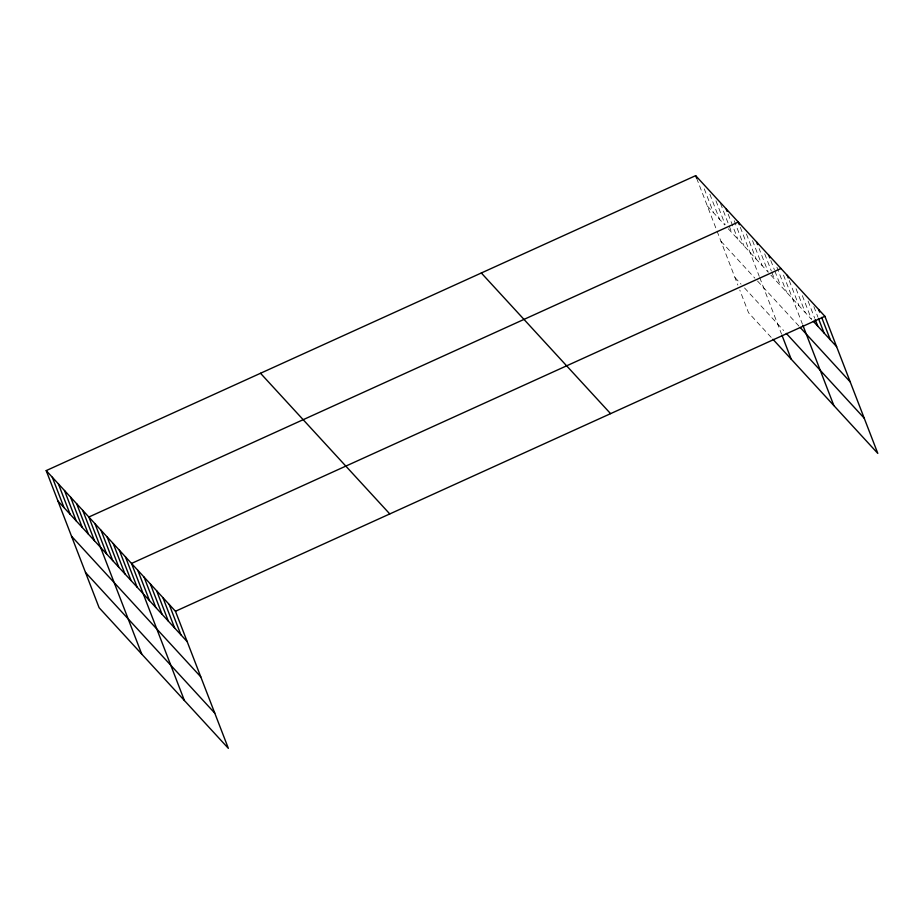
<?xml version="1.0" encoding="UTF-8"?>
<svg xmlns="http://www.w3.org/2000/svg" width="924" height="924" viewBox="0 0 924 924"><rect width="100%" height="100%" fill="white"/><g stroke="black" fill="none" stroke-linecap="round" stroke-linejoin="round"><path stroke-width="0.69" stroke-dasharray="4.62 3.46" d="M707.357 206.006L724.763 224.959M728.251 228.748L768.294 272.326L759.124 248.556M770.905 275.167L811.503 319.346L802.332 295.588M720.939 241.222L754.896 278.17M757.507 281.012L800.161 327.431M734.95 277.512L741.036 284.142M744.525 287.93L783.702 330.561M771.17 337.364L748.532 312.728L739.801 290.09M813.871 306.606L817.948 317.163M808.107 301.097L814.725 318.26M796.061 288.75L805.231 312.508M789.269 280.596L798.948 305.682M783.506 275.086L802.379 324.001M776.899 267.14L786.578 292.215M770.801 260.499L774.37 269.739M774.878 271.067L780.48 285.585M764.714 253.869L771.332 271.032M771.84 272.349L774.393 278.956M752.517 240.61L762.196 265.685M746.43 233.98L756.109 259.055M740.332 227.35L759.239 276.322M759.724 277.581L781.485 333.991M734.245 220.72L743.924 245.796M728.147 214.079L737.826 239.166M720.524 203.488L731.727 232.536M715.961 200.82L725.132 224.578M709.863 194.19L719.542 219.265M704.284 188.877L713.444 212.636M696.661 178.286L716.574 229.903M717.059 231.162L737.86 285.054"/><path stroke-width="1.39" d="M46.2 470.605L175.468 611.272L228.355 748.348L99.099 607.692L46.2 470.605L695.645 175.652L824.901 316.308L877.8 453.395L772.914 339.258M780.953 268.491L131.52 563.444L184.407 700.531M175.468 611.272L824.901 316.308M813.305 321.298L836.624 346.673M800.161 327.431L850.207 381.889M786.312 333.402L864.206 418.179M481.323 272.984L610.591 413.652M260.51 373.273L389.778 513.929M57.912 500.97L187.179 641.626M71.506 536.186L200.774 676.853M85.505 572.464L214.772 713.132M818.629 309.482L819.646 312.116M821.679 317.406L830.341 339.836M818.456 318.491L824.058 333.01M815.234 319.577L817.786 326.172M787.236 275.317L788.253 277.962M802.864 325.26L833.852 405.567M768.768 255.22L769.784 257.865M756.583 241.961L757.599 244.606M739.316 224.705L738.299 222.072L88.854 517.024L141.753 654.111M781.97 335.25L791.198 359.147M726.114 208.801L727.13 211.446M695.645 175.652L696.661 178.286M169.184 604.435L180.896 634.8M162.913 597.609L174.624 627.962M156.63 590.771L168.341 621.136M150.346 583.945L162.07 614.298M144.075 577.107L155.786 607.472M137.792 570.281L149.503 600.635M125.421 556.814L137.133 587.179M119.323 550.184L131.046 580.538M113.236 543.555L124.948 573.908M107.138 536.913L118.85 567.278M101.039 530.284L112.763 560.649M94.953 523.654L106.664 554.019M82.767 510.394L94.479 540.759M76.669 503.765L88.381 534.118M70.571 497.135L82.294 527.489M64.484 490.494L76.195 520.859M58.385 483.864L70.109 514.229M52.298 477.234L64.01 507.599"/></g></svg>
